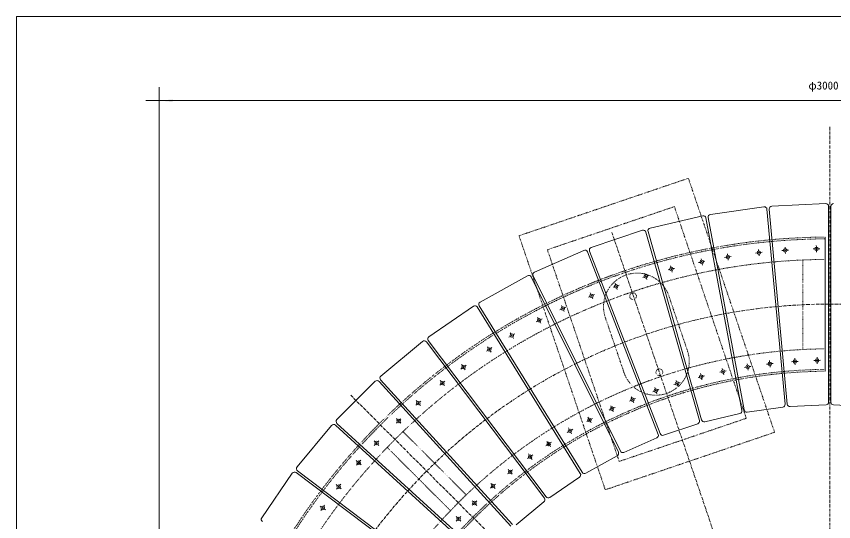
# Model space of a CAD drawing. Units: millimetres, scale not verified. Extents: x -2925 to 2925, y -2062 to 2062.
# Drawn here: x -2925 to -1097, y 932 to 2062 of the extents above; entities that cross this region are included whole.
import ezdxf
from ezdxf.enums import TextEntityAlignment as Align

# ---------------------------------------------------------------- set-up
doc = ezdxf.new("R2010")
doc.units = ezdxf.units.MM
doc.header["$LTSCALE"] = 10
doc.linetypes.add('USER5', pattern=[0.208282, 0.069427, -0.138855])
doc.linetypes.add('USER6', pattern=[1.041641, 0.625, -0.208282, 0.069427, -0.138931])
doc.layers.add('0-1_IMPORTED', color=30, linetype='Continuous', lineweight=18)
doc.styles.add('ＭＳ ゴシック', font='')
doc.styles.get('ＭＳ ゴシック').set_extended_font_data('MS Gothic')

msp = doc.modelspace()

# ---------------------------------------------------------------- linework, layer by layer
at = {"layer": '0-1_IMPORTED', "color": 1}
for p, q in [((-2605.66, 703.89), (-2605.66, 1904)), ((-2635.66, 1874), (-2605.66, 1874)), ((-2605.66, 1874), (394.34, 1874))]:
    msp.add_line(p, q, dxfattribs=at)
at = {"layer": '0-1_IMPORTED', "color": 1, "linetype": 'USER6'}
for p, q in [((-1105.66, 558.89), (-1105.66, 1816.39)), ((-1592.74, 1578.78), (-1319.52, 773.89)), ((-2177.14, 1215.37), (-1576.1, 614.33))]:
    msp.add_line(p, q, dxfattribs=at)
at = {"layer": '0-1_IMPORTED'}
for p, q in [((-1297.19, 1182.1), (-1377.67, 1612.63)), ((-1639.23, 1545.5), (-1524.52, 1583.94)), ((-1516.84, 1579.9), (-1396.98, 1158.63)), ((-1115.66, 1568.85), (-1115.67, 1518.85)), ((-1766.28, 1490.29), (-1655.6, 1539.15)), ((-1647.58, 1535.83), (-1489.36, 1127.42)), ((-1264.78, 1538.07), (-1265.19, 1541.06)), ((-1263.94, 1531.84), (-1264.48, 1535.81)), ((-1209.49, 1539.08), (-1212.5, 1538.93)), ((-1203.21, 1539.39), (-1207.21, 1539.19)), ((-1205.42, 1543.57), (-1205.57, 1546.59)), ((-1205.11, 1537.3), (-1205.31, 1541.29)), ((-1197.92, 1539.66), (-1200.93, 1539.51)), ((-1139.56, 1542.31), (-1142.58, 1542.16)), ((-1133.29, 1542.63), (-1137.28, 1542.43)), ((-1135.5, 1546.81), (-1135.65, 1549.82)), ((-1135.18, 1540.53), (-1135.38, 1544.52)), ((-1134.92, 1535.23), (-1135.07, 1538.25)), ((-1127.99, 1542.89), (-1131, 1542.74)), ((-1392.74, 1517.44), (-1393.42, 1520.38)), ((-1340.77, 1523.17), (-1337.78, 1523.58)), ((-1335.52, 1523.89), (-1331.55, 1524.42)), ((-1334.11, 1528.4), (-1334.52, 1531.39)), ((-1333.27, 1522.17), (-1333.81, 1526.14)), ((-1332.55, 1516.92), (-1332.96, 1519.91)), ((-1329.29, 1524.73), (-1326.3, 1525.14)), ((-1271.44, 1532.84), (-1268.46, 1533.25)), ((-1266.19, 1533.56), (-1262.23, 1534.1)), ((-1263.23, 1526.59), (-1263.63, 1529.58)), ((-1259.96, 1534.4), (-1256.97, 1534.81)), ((-1204.85, 1532), (-1205, 1535.01)), ((-1115.66, 1318.85), (-1115.67, 1518.85)), ((-1460.89, 1501.42), (-1461.57, 1504.36)), ((-1459.47, 1495.29), (-1460.37, 1499.19)), ((-1398.89, 1511.62), (-1395.95, 1512.3)), ((-1393.73, 1512.82), (-1389.83, 1513.72)), ((-1391.33, 1511.32), (-1392.23, 1515.22)), ((-1390.13, 1506.15), (-1390.81, 1509.09)), ((-1387.6, 1514.23), (-1384.66, 1514.91)), ((-1574, 1090.05), (-1769.23, 1482.12)), ((-1518.28, 1485.09), (-1519.25, 1487.94)), ((-1515.01, 1481.67), (-1518.8, 1480.38)), ((-1516.27, 1479.13), (-1517.55, 1482.92)), ((-1509.99, 1483.37), (-1512.85, 1482.4)), ((-1467.03, 1495.6), (-1464.1, 1496.28)), ((-1461.87, 1496.79), (-1457.97, 1497.69)), ((-1458.27, 1490.13), (-1458.95, 1493.07)), ((-1455.74, 1498.21), (-1452.81, 1498.89)), ((-1584.66, 1462.84), (-1585.63, 1465.7)), ((-1520.97, 1479.65), (-1523.82, 1478.68)), ((-1514.56, 1474.11), (-1515.53, 1476.97)), ((-1587.34, 1457.41), (-1590.19, 1456.44)), ((-1581.39, 1459.42), (-1585.17, 1458.14)), ((-1582.64, 1456.89), (-1583.92, 1460.68)), ((-1580.93, 1451.87), (-1581.9, 1454.72)), ((-1576.36, 1461.13), (-1579.22, 1460.16)), ((-1645.22, 1434.45), (-1642.46, 1435.66)), ((-1640.25, 1441.3), (-1641.46, 1444.07)), ((-1640.36, 1436.58), (-1636.7, 1438.18)), ((-1637.73, 1435.55), (-1639.33, 1439.21)), ((-1635.6, 1430.69), (-1636.81, 1433.45)), ((-1634.6, 1439.09), (-1631.84, 1440.3)), ((-1704.28, 1413.03), (-1705.49, 1415.79)), ((-1704.4, 1408.3), (-1700.73, 1409.9)), ((-1701.76, 1407.27), (-1703.37, 1410.94)), ((-1698.64, 1410.82), (-1695.88, 1412.03)), ((-1709.26, 1406.18), (-1706.49, 1407.39)), ((-1699.64, 1402.41), (-1700.85, 1405.18)), ((-1762, 1379.16), (-1759.36, 1380.62)), ((-1757.68, 1386.44), (-1759.13, 1389.08)), ((-1757.36, 1381.73), (-1753.85, 1383.66)), ((-1754.64, 1380.94), (-1756.57, 1384.44)), ((-1752.07, 1376.3), (-1753.53, 1378.94)), ((-1751.85, 1384.76), (-1749.21, 1386.22)), ((-1818.83, 1352.38), (-1820.29, 1355.02)), ((-2109.52, 1258.1), (-2016.44, 1335.39)), ((-1823.15, 1345.1), (-1820.51, 1346.56)), ((-1818.51, 1347.66), (-1815.01, 1349.6)), ((-1815.79, 1346.88), (-1817.73, 1350.38)), ((-1813.23, 1342.24), (-1814.69, 1344.88)), ((-1813.01, 1350.7), (-1810.37, 1352.16)), ((-2007.82, 1334.39), (-1743.87, 984.87)), ((-1869.57, 1320.97), (-1871.28, 1323.45)), ((-1865.49, 1318.58), (-1868.78, 1316.3)), ((-1866, 1315.79), (-1868.27, 1319.08)), ((-1861.12, 1321.59), (-1863.61, 1319.87)), ((-1115.66, 1318.85), (-1115.66, 1268.85)), ((-1870.66, 1315), (-1873.14, 1313.29)), ((-1862.99, 1311.43), (-1864.7, 1313.91)), ((-1133.96, 1297.09), (-1134.11, 1300.1)), ((-1927.32, 1281.41), (-1929.03, 1283.89)), ((-1918.87, 1282.03), (-1921.36, 1280.31)), ((-1289.74, 1282.66), (-1290.14, 1285.64)), ((-1288.89, 1276.43), (-1289.43, 1280.39)), ((-1246.87, 1284.33), (-1243.89, 1284.74)), ((-1241.62, 1285.05), (-1237.66, 1285.59)), ((-1240.22, 1289.56), (-1240.62, 1292.55)), ((-1239.37, 1283.34), (-1239.91, 1287.3)), ((-1238.66, 1278.08), (-1239.06, 1281.07)), ((-1235.39, 1285.89), (-1232.4, 1286.3)), ((-1187.98, 1290.29), (-1190.99, 1290.14)), ((-1181.7, 1290.6), (-1185.69, 1290.4)), ((-1183.91, 1294.78), (-1184.06, 1297.79)), ((-1183.6, 1288.5), (-1183.8, 1292.5)), ((-1183.33, 1283.21), (-1183.48, 1286.22)), ((-1176.4, 1290.86), (-1179.42, 1290.71)), ((-1138.03, 1292.6), (-1141.04, 1292.45)), ((-1131.75, 1292.91), (-1135.75, 1292.71)), ((-1133.65, 1290.81), (-1133.85, 1294.81)), ((-1133.39, 1285.52), (-1133.54, 1288.53)), ((-1126.46, 1293.17), (-1129.47, 1293.02)), ((-1928.41, 1275.44), (-1930.89, 1273.73)), ((-1923.24, 1279.02), (-1926.53, 1276.74)), ((-1923.75, 1276.23), (-1926.02, 1279.53)), ((-1920.74, 1271.87), (-1922.45, 1274.35)), ((-1394.02, 1260.81), (-1394.7, 1263.75)), ((-1351.5, 1266.44), (-1348.56, 1267.12)), ((-1346.33, 1267.63), (-1342.44, 1268.54)), ((-1345.35, 1272.26), (-1346.03, 1275.2)), ((-1343.93, 1266.14), (-1344.84, 1270.03)), ((-1342.74, 1260.97), (-1343.42, 1263.91)), ((-1340.21, 1269.05), (-1337.27, 1269.73)), ((-1296.4, 1277.43), (-1293.41, 1277.83)), ((-1291.14, 1278.14), (-1287.18, 1278.68)), ((-1288.18, 1271.17), (-1288.58, 1274.16)), ((-1284.91, 1278.99), (-1281.92, 1279.39)), ((-2208.04, 1160.72), (-2122.49, 1246.27)), ((-2113.81, 1246.07), (-1818.74, 922.4)), ((-1815.05, 925.76), (-2110.12, 1249.44)), ((-1974.92, 1245.46), (-1976.85, 1247.77)), ((-1970.63, 1243.46), (-1973.7, 1240.89)), ((-1970.88, 1240.64), (-1973.45, 1243.71)), ((-1966.57, 1246.86), (-1968.88, 1244.92)), ((-1448.47, 1245.32), (-1449.44, 1248.18)), ((-1446.45, 1239.37), (-1447.74, 1243.16)), ((-1440.18, 1243.61), (-1443.04, 1242.64)), ((-1400.17, 1254.99), (-1397.23, 1255.67)), ((-1395.01, 1256.19), (-1391.11, 1257.09)), ((-1392.61, 1254.69), (-1393.51, 1258.59)), ((-1391.41, 1249.52), (-1392.09, 1252.46)), ((-1388.88, 1257.6), (-1385.94, 1258.28)), ((-1975.45, 1239.42), (-1977.77, 1237.49)), ((-1967.48, 1236.57), (-1969.42, 1238.89)), ((-1495.88, 1229.43), (-1496.85, 1232.29)), ((-1492.61, 1226.02), (-1496.4, 1224.73)), ((-1493.86, 1223.48), (-1495.14, 1227.27)), ((-1487.59, 1227.72), (-1490.44, 1226.75)), ((-1451.15, 1239.89), (-1454.01, 1238.92)), ((-1445.2, 1241.91), (-1448.99, 1240.62)), ((-1444.75, 1234.35), (-1445.72, 1237.2)), ((-1548.61, 1209.01), (-1549.82, 1211.77)), ((-1546.09, 1203.25), (-1547.69, 1206.91)), ((-1542.96, 1206.8), (-1540.2, 1208)), ((-1498.56, 1224), (-1501.42, 1223.03)), ((-1492.16, 1218.46), (-1493.13, 1221.31)), ((-2029.31, 1194.7), (-2031.62, 1192.77)), ((-2028.77, 1200.74), (-2030.71, 1203.05)), ((-2024.49, 1198.74), (-2027.55, 1196.17)), ((-2024.74, 1195.92), (-2027.3, 1198.99)), ((-2021.34, 1191.85), (-2023.27, 1194.17)), ((-2020.42, 1202.14), (-2022.73, 1200.2)), ((-1594.35, 1188.81), (-1595.56, 1191.57)), ((-1553.58, 1202.15), (-1550.82, 1203.36)), ((-1548.72, 1204.28), (-1545.06, 1205.88)), ((-1543.97, 1198.39), (-1545.17, 1201.15)), ((-1210.7, 1188.39), (-1290.46, 1177.26)), ((-1210.7, 1188.39), (-1210.7, 1188.39)), ((-1113.88, 1193.62), (-1194.33, 1189.9)), ((-1113.88, 1193.62), (-1113.88, 1193.62)), ((-1097.44, 1193.62), (-1016.99, 1189.9)), ((-1097.44, 1193.62), (-1097.44, 1193.62)), ((-1599.32, 1181.96), (-1596.56, 1183.17)), ((-1594.46, 1184.08), (-1590.8, 1185.68)), ((-1591.83, 1183.05), (-1593.43, 1186.71)), ((-1589.71, 1178.19), (-1590.91, 1180.96)), ((-1588.7, 1186.6), (-1585.94, 1187.81)), ((-1306.63, 1174.24), (-1385.02, 1155.8)), ((-1884.17, 856.98), (-2207.84, 1152.05)), ((-2074.99, 1152.39), (-2072.85, 1154.52)), ((-2072.83, 1160.58), (-2074.95, 1162.72)), ((-2071.23, 1156.13), (-2068.39, 1158.95)), ((-2068.4, 1156.12), (-2071.22, 1158.96)), ((-2064.66, 1152.35), (-2066.79, 1154.49)), ((-2066.77, 1160.56), (-2064.63, 1162.68)), ((-1649.31, 1156.31), (-1646.67, 1157.77)), ((-1644.99, 1163.59), (-1646.45, 1166.23)), ((-1644.67, 1158.87), (-1641.17, 1160.81)), ((-1641.96, 1158.09), (-1643.89, 1161.59)), ((-1639.39, 1153.45), (-1640.85, 1156.09)), ((-1639.17, 1161.91), (-1636.53, 1163.37)), ((-2297.16, 1054.67), (-2219.87, 1147.75)), ((-2211.21, 1148.35), (-1887.53, 853.28)), ((-1693, 1131.98), (-1690.36, 1133.44)), ((-1688.68, 1139.26), (-1690.13, 1141.9)), ((-1688.35, 1134.54), (-1684.85, 1136.48)), ((-1685.64, 1133.76), (-1687.57, 1137.26)), ((-1682.85, 1137.58), (-1680.21, 1139.04)), ((-1683.07, 1129.12), (-1684.53, 1131.76)), ((-1492.53, 1119.77), (-1566.2, 1087.24)), ((-2124.49, 1102.89), (-2122.35, 1105.02)), ((-2122.33, 1111.08), (-2124.45, 1113.22)), ((-2120.72, 1106.63), (-2117.89, 1109.45)), ((-2117.9, 1106.62), (-2120.71, 1109.46)), ((-2114.16, 1102.86), (-2116.29, 1105)), ((-2116.26, 1111.06), (-2114.12, 1113.18)), ((-1737.9, 1103.5), (-1740.38, 1101.79)), ((-1736.81, 1109.46), (-1738.52, 1111.94)), ((-1732.72, 1107.07), (-1736.02, 1104.8)), ((-1733.23, 1104.29), (-1735.51, 1107.58)), ((-1730.22, 1099.92), (-1731.94, 1102.41)), ((-1728.36, 1110.08), (-1730.84, 1108.37)), ((-1778.06, 1081.2), (-1779.77, 1083.69)), ((-1773.97, 1078.81), (-1777.27, 1076.54)), ((-1774.48, 1076.03), (-1776.76, 1079.32)), ((-1769.61, 1081.83), (-1772.09, 1080.11)), ((-1580.93, 1079.91), (-1580.93, 1079.91)), ((-2162.51, 1067), (-2164.82, 1068.94)), ((-2163.91, 1058.65), (-2161.97, 1060.96)), ((-2157.69, 1062.97), (-2160.76, 1065.53)), ((-2160.51, 1062.72), (-2157.94, 1065.79)), ((-2156.47, 1067.54), (-2154.54, 1069.85)), ((-2153.62, 1059.57), (-2155.94, 1061.5)), ((-1779.15, 1075.24), (-1781.63, 1073.53)), ((-1771.47, 1071.67), (-1773.19, 1074.15)), ((-1946.64, 782.1), (-2296.16, 1046.05)), ((-1823.21, 1047.11), (-1825.14, 1049.42)), ((-1818.92, 1045.1), (-1821.99, 1042.54)), ((-1819.17, 1042.29), (-1821.74, 1045.35)), ((-1814.85, 1048.5), (-1817.17, 1046.57)), ((-1823.74, 1041.07), (-1826.06, 1039.13)), ((-1815.77, 1038.22), (-1817.71, 1040.53)), ((-1665.26, 1032.06), (-1665.26, 1032.06)), ((-2207.23, 1013.15), (-2209.54, 1015.08)), ((-2208.63, 1004.8), (-2206.69, 1007.11)), ((-2202.41, 1009.11), (-2205.48, 1011.68)), ((-2205.23, 1008.86), (-2202.66, 1011.93)), ((-2201.19, 1013.69), (-2199.26, 1016)), ((-2198.34, 1005.71), (-2200.65, 1007.65)), ((-1862.21, 1009.13), (-1864.52, 1007.19)), ((-1861.67, 1015.16), (-1863.61, 1017.48)), ((-1857.39, 1013.16), (-1860.46, 1010.59)), ((-1857.64, 1010.34), (-1860.2, 1013.41)), ((-1854.24, 1006.28), (-1856.17, 1008.59)), ((-1853.32, 1016.56), (-1855.63, 1014.63)), ((-2237.21, 966.64), (-2235.5, 969.12)), ((-1905.62, 968.88), (-1903.48, 971.01)), ((-1903.46, 977.07), (-1905.59, 979.21)), ((-1901.86, 972.62), (-1899.02, 975.44)), ((-1899.03, 972.61), (-1901.85, 975.45)), ((-1895.3, 968.85), (-1897.42, 970.99)), ((-1897.4, 977.05), (-1895.26, 979.17)), ((-1744.83, 976.64), (-1806.78, 925.19)), ((-2243.18, 965.55), (-2245.66, 967.26)), ((-2243.8, 957.11), (-2242.08, 959.59)), ((-2238, 961.98), (-2241.29, 964.25)), ((-2240.78, 961.47), (-2238.51, 964.76)), ((-2233.64, 958.97), (-2236.12, 960.68)), ((-1940.98, 933.53), (-1938.84, 935.65)), ((-1938.82, 941.71), (-1940.94, 943.85)), ((-1937.22, 937.26), (-1934.38, 940.08)), ((-1934.39, 937.25), (-1937.21, 940.09)), ((-1930.65, 933.49), (-1932.78, 935.63)), ((-1932.75, 941.69), (-1930.61, 943.82))]:
    msp.add_line(p, q, dxfattribs=at)
at = {"layer": '0-1_IMPORTED', "linetype": 'USER5'}
for p, q in [((-1165.66, 1318.85), (-1165.66, 1517.58)), ((-1465.6, 1437.34), (-1423.81, 1314.23)), ((-1565.85, 1266.02), (-1607.64, 1389.12)), ((-2060.25, 1133.84), (-1918.83, 992.42)), ((-2095.61, 1098.48), (-1954.19, 957.06))]:
    msp.add_line(p, q, dxfattribs=at)
at = {"layer": '0-1_IMPORTED'}
msp.add_lwpolyline([(-2925, 2062.5), (2925, 2062.5), (2925, -2062.5), (-2925, -2062.5)], close=True, dxfattribs=at)
at = {"layer": '0-1_IMPORTED', "linetype": 'USER5'}
for points in [[(-1228.96, 1132.21), (-1607.73, 1003.63), (-1800.6, 1571.79), (-1421.82, 1700.37)], [(-1292.38, 1163.48), (-1576.46, 1067.05), (-1737.18, 1540.52), (-1453.1, 1636.95)]]:
    msp.add_lwpolyline(points, close=True, dxfattribs=at)
at = {"layer": '0-1_IMPORTED'}
for points in [[(-1372.6, 1619.67), (-1252.77, 1636.39), (-1252.77, 1636.39)], [(-1245.97, 1631), (-1245.97, 1631), (-1205.56, 1194.88), (-1205.56, 1194.88)], [(-1200.58, 1195.34), (-1240.99, 1631.46), (-1240.99, 1631.46)], [(-1235.29, 1638.01), (-1235.29, 1638.01), (-1114.44, 1643.6), (-1114.44, 1643.6)], [(-1108.16, 1637.6), (-1108.16, 1637.6), (-1108.16, 1199.62), (-1108.16, 1199.62)], [(-1103.16, 1637.6), (-1103.16, 1637.6), (-1103.16, 1199.62), (-1103.16, 1199.62)], [(-1507.63, 1588.75), (-1507.63, 1588.75), (-1389.86, 1616.45), (-1389.86, 1616.45)], [(-1382.59, 1611.71), (-1382.59, 1611.71), (-1302.11, 1181.18)], [(-1392.17, 1160), (-1512.03, 1581.27), (-1512.03, 1581.27)], [(-1484.7, 1129.23), (-1484.7, 1129.23), (-1642.92, 1537.64)], [(-1887.69, 1423.59), (-1887.69, 1423.59), (-1781.99, 1482.46)], [(-1773.7, 1479.89), (-1578.47, 1087.82), (-1578.47, 1087.82)], [(-2002.43, 1345.97), (-2002.43, 1345.97), (-1902.62, 1414.35)], [(-1894.12, 1412.55), (-1663.55, 1040.17), (-1663.55, 1040.17)], [(-1659.3, 1042.8), (-1659.3, 1042.8), (-1889.87, 1415.19), (-1889.87, 1415.19)], [(-1739.88, 987.88), (-1739.88, 987.88), (-2003.83, 1337.41), (-2003.83, 1337.41)], [(-1400.84, 1151.3), (-1477.2, 1125.71), (-1477.2, 1125.71)], [(-1580.93, 1079.91), (-1651.28, 1040.72), (-1651.28, 1040.72)], [(-2299.17, 1042.06), (-2299.17, 1042.06), (-1949.65, 778.11)], [(-2376.12, 940.85), (-2307.74, 1040.66), (-2307.74, 1040.66)], [(-1665.26, 1032.06), (-1731.7, 986.55), (-1731.7, 986.55)]]:
    msp.add_lwpolyline(points, dxfattribs=at)
for centre in [(-1264.21, 1533.83), (-1205.21, 1539.29), (-1135.28, 1542.53), (-1333.54, 1524.16), (-1459.92, 1497.24), (-1391.78, 1513.27), (-1516.91, 1481.03), (-1583.28, 1458.78), (-1638.53, 1437.38), (-1702.57, 1409.1), (-1755.6, 1382.69), (-1816.76, 1348.63), (-1867.13, 1317.44), (-1924.88, 1277.88), (-1289.16, 1278.41), (-1239.64, 1285.32), (-1183.7, 1290.5), (-1133.75, 1292.81), (-1344.39, 1268.09), (-1972.17, 1242.17), (-1447.09, 1241.26), (-1393.06, 1256.64), (-1494.5, 1225.37), (-1546.89, 1205.08), (-2026.02, 1197.45), (-1592.63, 1184.88), (-2069.81, 1157.54), (-1642.92, 1159.84), (-1686.6, 1135.51), (-2119.31, 1108.04), (-1734.37, 1105.93), (-1775.62, 1077.68), (-2159.22, 1064.25), (-1820.46, 1043.82), (-2203.94, 1010.4), (-1858.92, 1011.88), (-1900.44, 974.03), (-2239.65, 963.11), (-1935.8, 938.67)]:
    msp.add_circle(centre, 4, dxfattribs=at)
at = {"layer": '0-1_IMPORTED', "linetype": 'USER5'}
for centre in [(-1545.6, 1436.58), (-1486.8, 1266.45)]:
    msp.add_circle(centre, 7.5, dxfattribs=at)
at = {"layer": '0-1_IMPORTED', "color": 1, "linetype": 'USER6'}
msp.add_circle((-1105.66, 143.89), 1275, dxfattribs=at)
at = {"layer": '0-1_IMPORTED'}
for centre, start, end in [((-1251.95, 1630.45), 5.29506, 97.94171), ((-1235.02, 1632.02), 92.64699, 185.29324), ((-1114.16, 1637.6), 360, 92.64699), ((-1097.16, 1637.6), 87.35301, 180), ((-1388.48, 1610.61), 10.58784, 103.23457), ((-1371.77, 1613.73), 97.9408, 190.58815), ((-1522.61, 1578.26), 15.88202, 108.52956), ((-1506.26, 1582.91), 103.23546, 195.88202), ((-1653.18, 1533.67), 21.1761, 113.82376), ((-1637.32, 1539.81), 108.52895, 201.17668), ((-1779.07, 1477.22), 26.47045, 119.11781), ((-1763.86, 1484.8), 113.82381, 206.47101), ((-1899.22, 1409.4), 31.76472, 124.41159), ((-1884.77, 1418.35), 119.1181, 211.7655), ((-2012.61, 1330.78), 37.05846, 129.70622), ((-1999.04, 1341.02), 124.41183, 217.05846), ((-2118.25, 1242.03), 42.35306, 135.00077), ((-2105.69, 1253.48), 129.70564, 222.35285), ((-1211.53, 1194.33), 277.94115, 5.29403), ((-1194.61, 1195.9), 185.29403, 272.64788), ((-1114.16, 1199.62), 272.6472, 360), ((-1097.16, 1199.62), 180, 267.3528), ((-1308, 1180.08), 283.23456, 10.58802), ((-1291.29, 1183.2), 190.58832, 277.94201), ((-2203.8, 1156.48), 134.99936, 227.64682), ((-1402.75, 1156.99), 288.52919, 15.88237), ((-1386.4, 1161.64), 195.8822, 283.23445), ((-2215.25, 1143.92), 47.64694, 140.29457), ((-1494.96, 1125.25), 293.82368, 21.17635), ((-1479.1, 1131.4), 201.17609, 288.52825), ((-1583.85, 1085.15), 299.11842, 26.47068), ((-1568.63, 1092.73), 206.47113, 293.82339), ((-2302.79, 1037.27), 52.94154, 145.58817), ((-2292.55, 1050.84), 140.29436, 232.94096), ((-1654.2, 1045.96), 211.76527, 299.11794), ((-1668.65, 1037.01), 304.4121, 31.76442), ((-1735.09, 991.5), 217.05912, 304.41128), ((-1748.66, 981.25), 309.70633, 37.05866), ((-2371.17, 937.46), 145.58817, 238.23552)]:
    msp.add_arc(centre, 6, start, end, dxfattribs=at)
at = {"layer": '0-1_IMPORTED', "linetype": 'USER5'}
for centre, radius, start, end in [((-1105.66, 143.89), 1425, 90.40207, 179.59793), ((-1105.66, 143.89), 1421, 90.40207, 179.59793), ((-1105.66, 143.89), 1375, 90.41699, 179.58392), ((-1536.62, 1413.23), 75, 108.75017, 198.74979), ((-1536.62, 1413.23), 75, 18.74998, 108.75013), ((-1105.66, 143.89), 1175, 90.48761, 179.51281), ((-1494.83, 1290.13), 75, 288.74988, 18.75003), ((-1105.66, 143.89), 1129, 90.50928, 179.49072), ((-1105.66, 143.89), 1125, 90.50928, 179.49072), ((-1494.83, 1290.13), 75, 198.75005, 288.7501)]:
    msp.add_arc(centre, radius, start, end, dxfattribs=at)
at = {"layer": '0-1_IMPORTED', "color": 1}
msp.add_solid([(-2605.66, 1874), (-2575.66, 1876.62), (-2575.66, 1871.38)], dxfattribs=at)

# ---------------------------------------------------------------- texts
at = {"layer": '0-1_IMPORTED', "color": 7, "style": 'ＭＳ ゴシック'}
msp.add_text('φ3000', height=17.91, dxfattribs=at).set_placement((-1153.28, 1893.45), align=Align.BOTTOM_LEFT)

doc.saveas('drawing.dxf')
